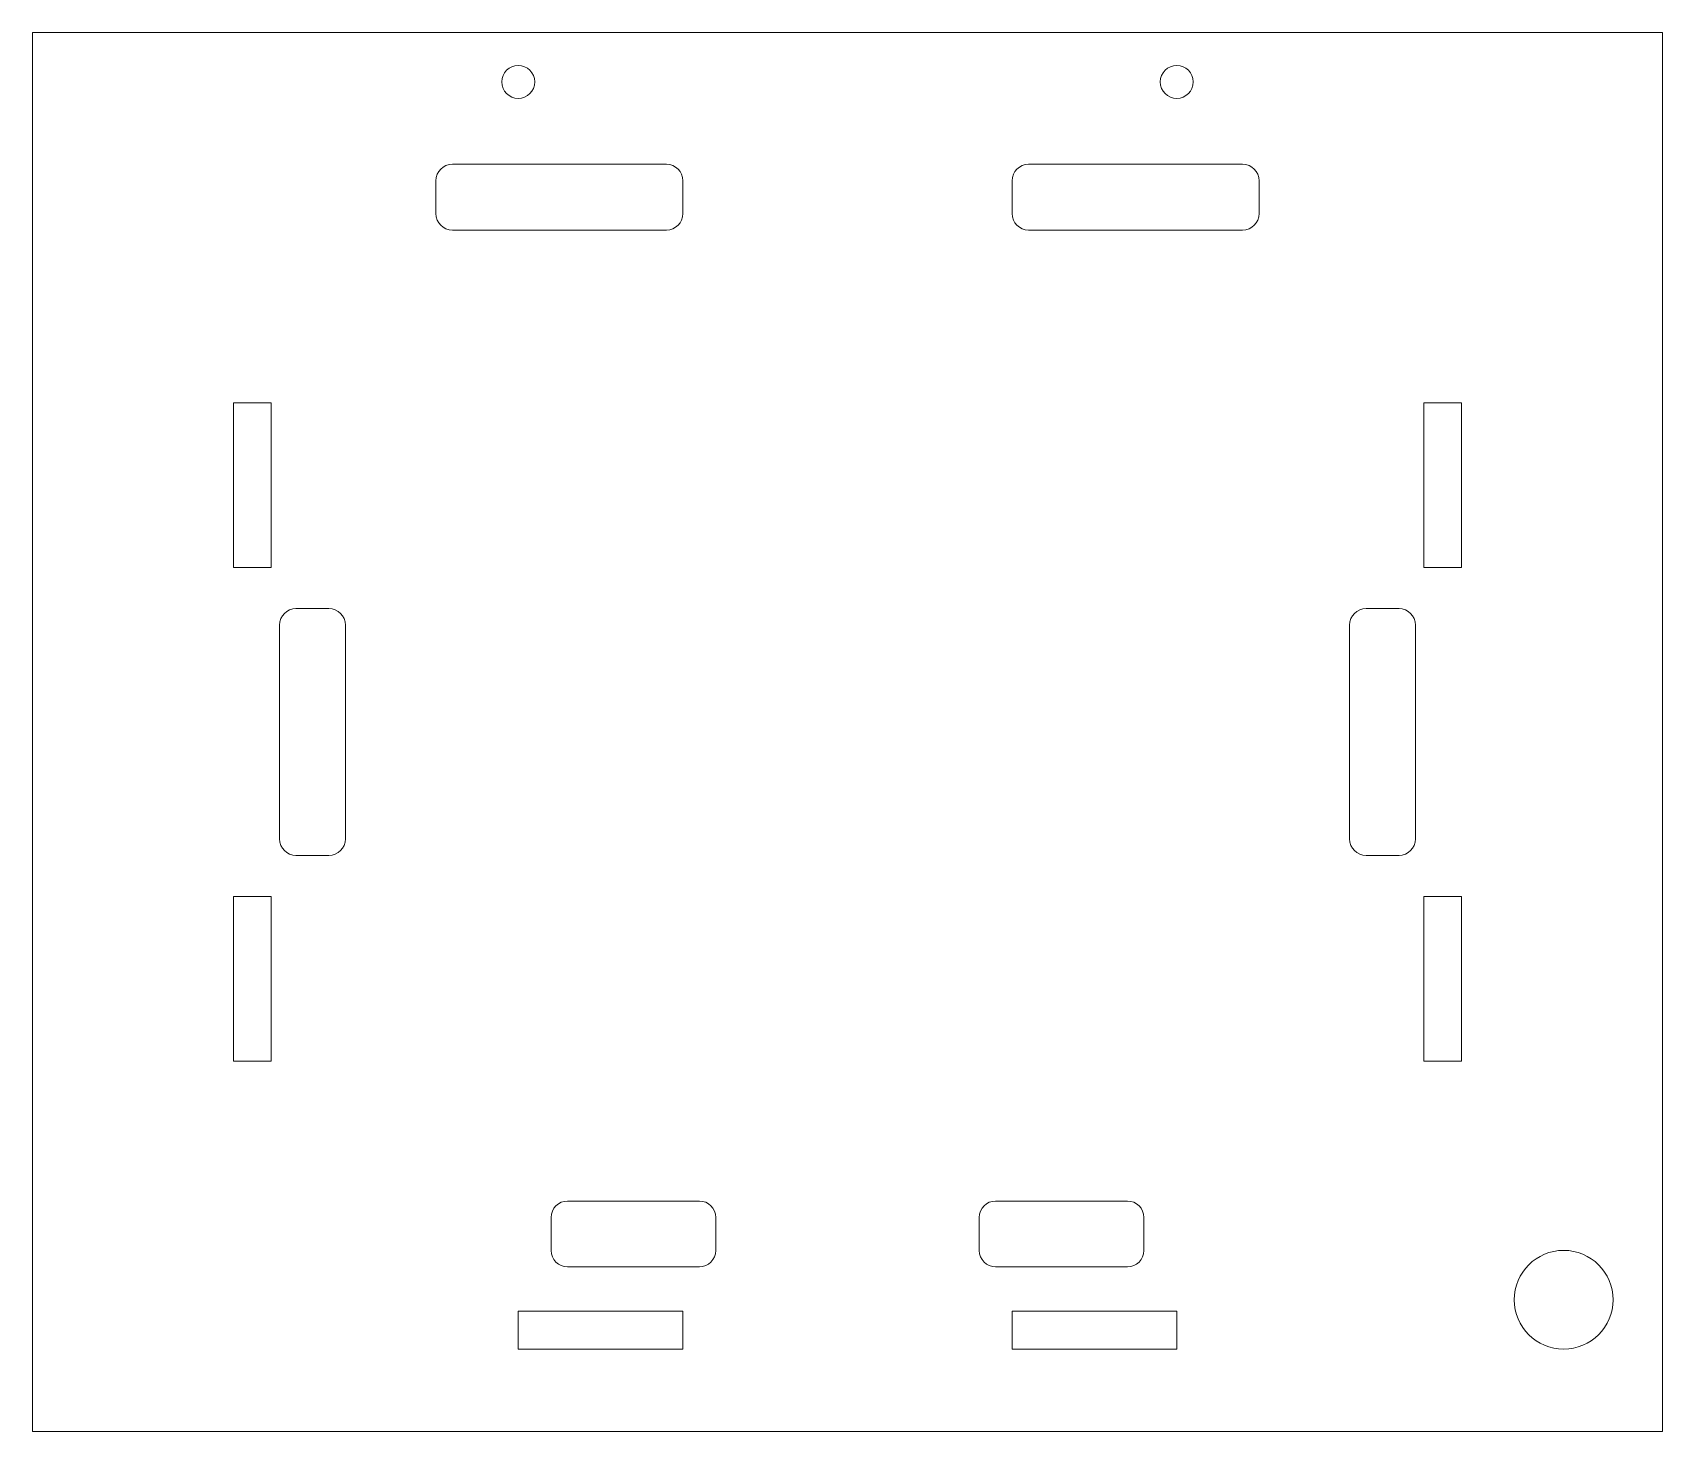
# Model space of a CAD drawing. Header units: millimetres. Extents: x -49.5 to 49.5, y -50 to 35.
import ezdxf

# ---------------------------------------------------------------- set-up
doc = ezdxf.new("R2010")
doc.units = ezdxf.units.MM

msp = doc.modelspace()

# ---------------------------------------------------------------- linework, layer by layer
at = {"color": 7, "linetype": 'Continuous', "lineweight": 15}
for p, q in [((-49.5, 35), (-49.5, -50)), ((49.5, 35), (-49.5, 35)), ((49.5, -50), (49.5, 35)), ((-11, 27), (-24, 27)), ((24, 27), (11, 27)), ((-25, 26), (-25, 24)), ((-10, 24), (-10, 26)), ((10, 26), (10, 24)), ((25, 24), (25, 26)), ((-24, 23), (-11, 23)), ((11, 23), (24, 23)), ((-37.3, 12.5), (-37.3, 2.5)), ((-35, 12.5), (-37.3, 12.5)), ((-35, 2.5), (-35, 12.5)), ((35, 12.5), (35, 2.5)), ((37.3, 12.5), (35, 12.5)), ((37.3, 2.5), (37.3, 12.5)), ((-37.3, 2.5), (-35, 2.5)), ((35, 2.5), (37.3, 2.5)), ((-31.5, 0), (-33.5, 0)), ((33.5, 0), (31.5, 0)), ((-34.5, -1), (-34.5, -14)), ((-30.5, -14), (-30.5, -1)), ((30.5, -1), (30.5, -14)), ((34.5, -14), (34.5, -1)), ((-33.5, -15), (-31.5, -15)), ((31.5, -15), (33.5, -15)), ((-37.3, -17.5), (-37.3, -27.5)), ((-35, -17.5), (-37.3, -17.5)), ((-35, -27.5), (-35, -17.5)), ((35, -17.5), (35, -27.5)), ((37.3, -17.5), (35, -17.5)), ((37.3, -27.5), (37.3, -17.5)), ((-37.3, -27.5), (-35, -27.5)), ((35, -27.5), (37.3, -27.5)), ((-9, -36), (-17, -36)), ((17, -36), (9, -36)), ((-18, -37), (-18, -39)), ((-8, -39), (-8, -37)), ((8, -37), (8, -39)), ((18, -39), (18, -37)), ((-17, -40), (-9, -40)), ((9, -40), (17, -40)), ((-10, -42.7), (-20, -42.7)), ((-20, -42.7), (-20, -45)), ((-10, -45), (-10, -42.7)), ((20, -42.7), (10, -42.7)), ((10, -42.7), (10, -45)), ((20, -45), (20, -42.7)), ((-20, -45), (-10, -45)), ((10, -45), (20, -45)), ((-49.5, -50), (49.5, -50))]:
    msp.add_line(p, q, dxfattribs=at)
for centre, radius in [((-20, 32), 1), ((20, 32), 1), ((43.5, -42), 3)]:
    msp.add_circle(centre, radius, dxfattribs=at)
for centre, start, end in [((-24, 26), 90, 180), ((-11, 26), 0, 90), ((11, 26), 90, 180), ((24, 26), 0, 90), ((-24, 24), 180, 270), ((-11, 24), 270, 0), ((11, 24), 180, 270), ((24, 24), 270, 0), ((-33.5, -1), 90, 180), ((-31.5, -1), 0, 90), ((31.5, -1), 90, 180), ((33.5, -1), 0, 90), ((-33.5, -14), 180, 270), ((-31.5, -14), 270, 0), ((31.5, -14), 180, 270), ((33.5, -14), 270, 0), ((-17, -37), 90, 180), ((-9, -37), 0, 90), ((9, -37), 90, 180), ((17, -37), 0, 90), ((-17, -39), 180, 270), ((-9, -39), 270, 0), ((9, -39), 180, 270), ((17, -39), 270, 0)]:
    msp.add_arc(centre, 1, start, end, dxfattribs=at)

doc.saveas('drawing.dxf')
